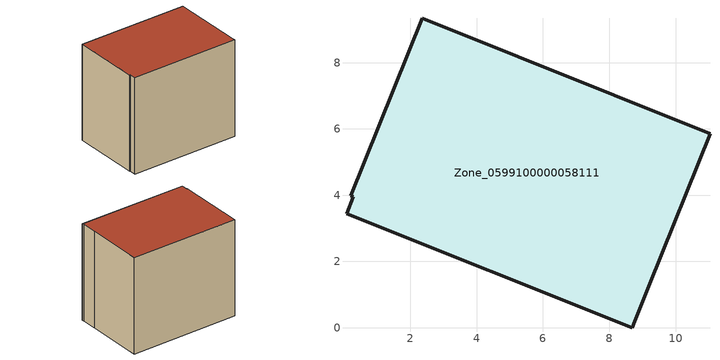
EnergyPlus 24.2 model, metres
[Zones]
Zone_0599100000058111
 floor ground (C_G): 0.07,3.44 0.27,3.95 0.2,3.98 2.35,9.34 11.04,5.86 9.22,1.33 8.77,0.2 8.69,0 z0.12
 wall outside (C_F): 2.35,9.34 0.2,3.98 0.27,3.95 0.07,3.44 8.69,0 8.77,0.2 9.22,1.33 11.04,5.86 2.35,9.34 z0.12:8.35
 roof outside (C_R): 0.27,3.95 0.07,3.44 8.69,0 8.77,0.2 9.22,1.33 11.04,5.86 2.35,9.34 0.2,3.98 z8.35
[BUILDING]
Pand.0599100000058111: North Axis=0; Terrain=City; Loads Convergence Tolerance Value=0.04; Temperature Convergence Tolerance Value=0.4; Solar Distribution=FullExterior; Maximum Number of Warmup Days=25; Minimum Number of Warmup Days=1
[Site:Location]
Rotterdam.The.Hague.AP_ZH_NLD Design_Conditions: Latitude=51.96; Longitude=4.45; Time Zone=1; Elevation=-4.5
[SITE:GROUNDTEMPERATURE:BUILDINGSURFACE]
18, 18, 18, 18, 18, 18, 18, 18, 18, 18, 18, 18
[MATERIAL] Thermal Absorptance=0.9; Solar Absorptance=0.7; Visible Absorptance=0.7
Name | Roughness | Thickness | Conductivity | Density | Specific Heat
G.TC.1965-1974 | MediumSmooth | 0.15 | 0.882353 | 540 | 1210
F.TC.1965-1974 | Rough | 0.3 | 0.697674 | 1920 | 840
R.TC.1965-1974 | MediumRough | 0.2 | 0.232558 | 1500 | 1000
[CONSTRUCTION]
C_G: G.TC.1965-1974
C_F: F.TC.1965-1974
C_R: R.TC.1965-1974
[ZONE]
Zone_0599100000058111: Type=1; Multiplier=1; Ceiling Height=Autocalculate; Volume=Autocalculate; Floor Area=autocalculate; Part of Total Floor Area=Yes
[ZONEINFILTRATION:DESIGNFLOWRATE]
Infil_Zone_0599100000058111: Zone or ZoneList or Space or SpaceList=Zone_0599100000058111; Schedule=AlwaysOn; Design Flow Rate Calculation Method=Flow/Area; Flow Rate per Floor Area=0.003; Constant Term Coefficient=1; Temperature Term Coefficient=0; Velocity Term Coefficient=0; Velocity Squared Term Coefficient=0
[HVACTEMPLATE:ZONE:IDEALLOADSAIRSYSTEM]
Zone_0599100000058111: Maximum Heating Supply Air Temperature=50; Minimum Cooling Supply Air Temperature=13; Maximum Heating Supply Air Humidity Ratio=0.0156; Minimum Cooling Supply Air Humidity Ratio=0.0077; Heating Limit=NoLimit; Cooling Limit=NoLimit; Dehumidification Control Type=ConstantSensibleHeatRatio; Cooling Sensible Heat Ratio=0.7; Dehumidification Setpoint=60; Humidification Control Type=None; Humidification Setpoint=30; Outdoor Air Method=None; Outdoor Air Flow Rate per Person=0.00944; Outdoor Air Flow Rate per Zone Floor Area=0; Outdoor Air Flow Rate per Zone=0; Demand Controlled Ventilation Type=None; Outdoor Air Economizer Type=NoEconomizer; Heat Recovery Type=None; Sensible Heat Recovery Effectiveness=0.7; Latent Heat Recovery Effectiveness=0.65
[ZONECONTROL:THERMOSTAT]
ThermostatControl_Zone_0599100000058111: Zone or ZoneList=Zone_0599100000058111; Control Type Schedule=DualSetpointControlType; Control 1=Thermostat_Zone_0599100000058111; Temperature Difference Between Cutout And Setpoint=0
[THERMOSTATSETPOINT:DUALSETPOINT]
Thermostat_Zone_0599100000058111: Heating Setpoint Temperature Schedule=HeatingSetpoint_Zone_0599100000058111; Cooling Setpoint Temperature Schedule=CoolingSetpoint_Zone_0599100000058111
[SCHEDULE:COMPACT]
HeatingSetpoint_Zone_0599100000058111: Through: 12/31, For: AllDays, Until: 24:00, 21
CoolingSetpoint_Zone_0599100000058111: Through: 12/31, For: AllDays, Until: 24:00, 24
DualSetpointControlType: Through: 12/31, For: AllDays, Until: 24:00, 4
AlwaysOn: Through: 12/31, For: AllDays, Until: 24:00, 1
